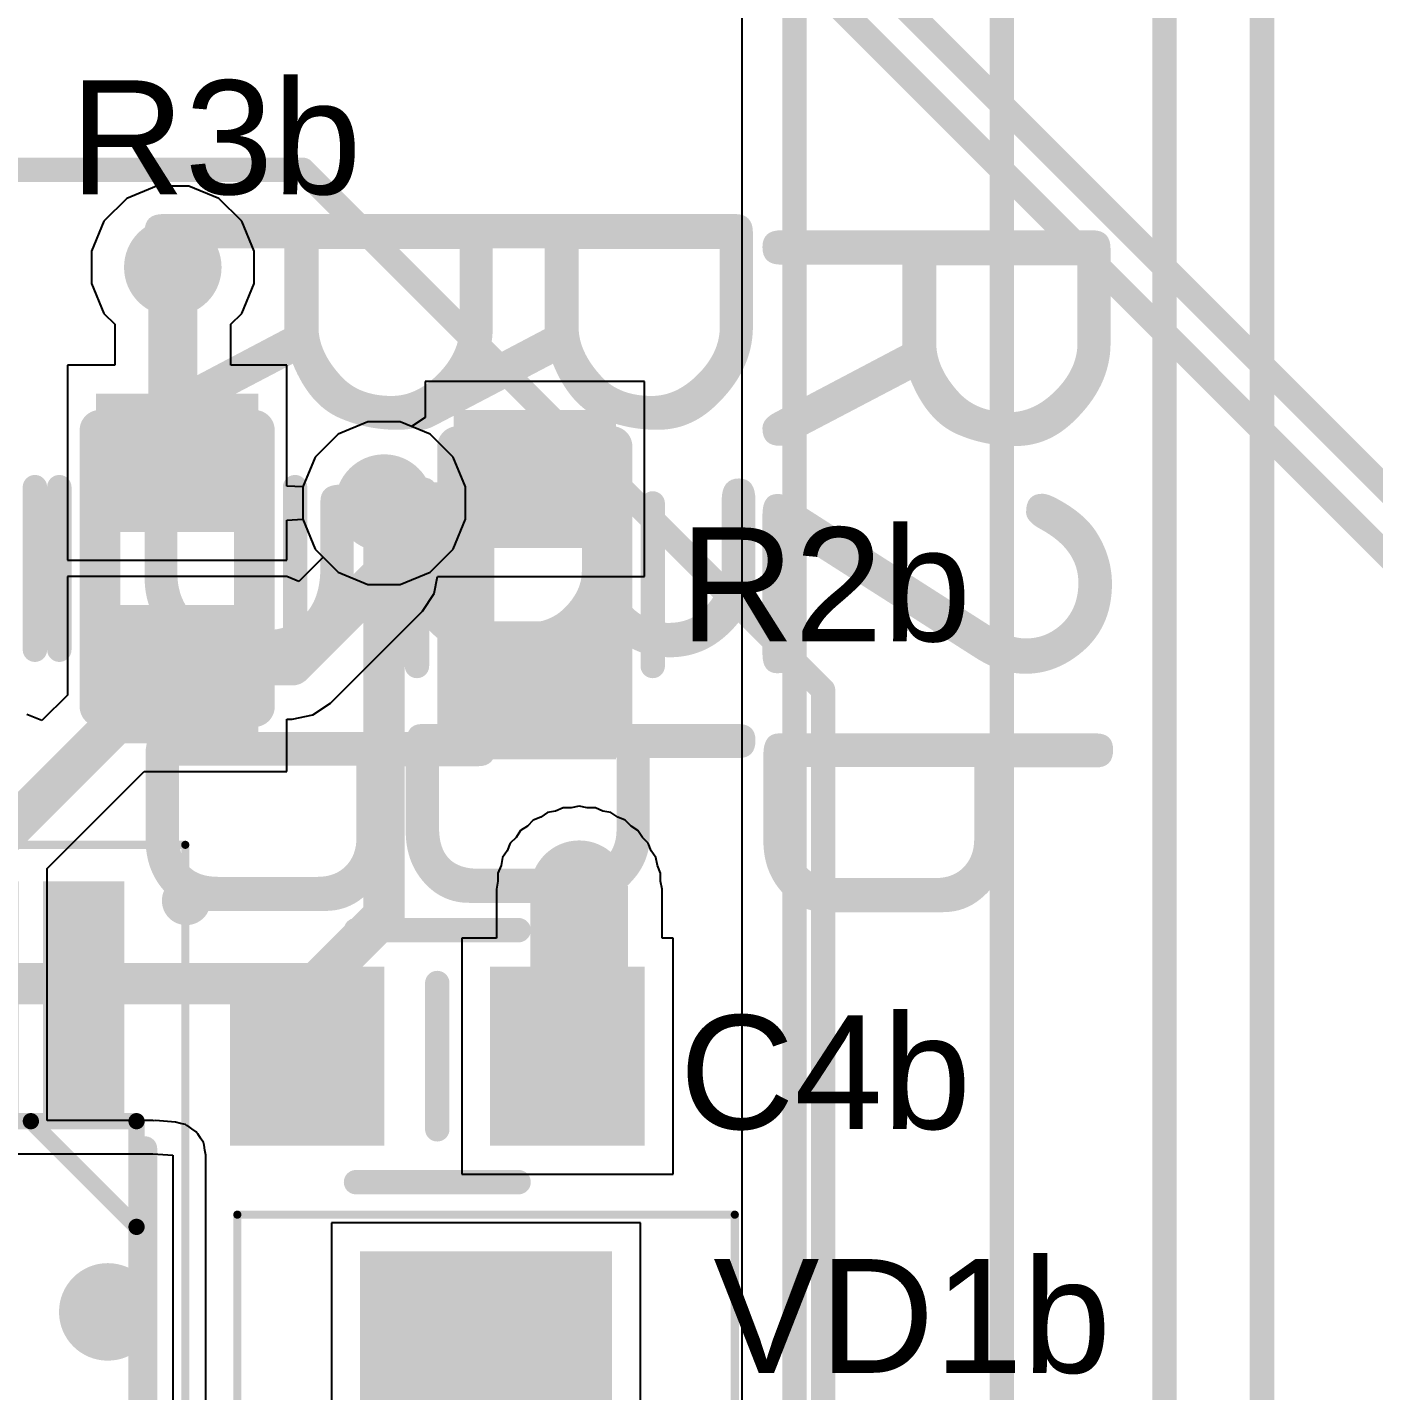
# Model space of a CAD drawing. Header units: inches. Extents: x 0 to 110, y 0 to 95.
# Drawn here: x 54.8 to 63.09, y 54.29 to 62.68 of the extents above; entities that cross this region are included whole.
import ezdxf

# ---------------------------------------------------------------- set-up
doc = ezdxf.new("R2010")
doc.units = ezdxf.units.IN
for name, color, linetype in [('Bottom Layer', 5, 'Continuous'), ('Int1', 16, 'Continuous'), ('Int2', 76, 'Continuous'), ('Mechanical 13', 56, 'Continuous'), ('Panelize Outline', 56, 'Continuous'), ('Top Courtyard', 56, 'Continuous'), ('Top Layer', 1, 'Continuous'), ('Top Overlay', 2, 'Continuous'), ('Top Paste', 8, 'Continuous'), ('Top Solder', 216, 'Continuous'), ('Via Holes', 16, 'Continuous')]:
    doc.layers.add(name, color=color, linetype=linetype)
doc.styles.add('Arial', font='', dxfattribs={"height": 0.2})
doc.styles.add('GOST type B', font='', dxfattribs={"height": 0.2})
doc.styles.get('Arial').set_extended_font_data('Arial')
doc.styles.get('GOST type B').set_extended_font_data('GOST type B')

# ---------------------------------------------------------------- blocks, each defined once
blk = doc.blocks.new('SMA_737')
at = {"layer": 'Top Layer'}
for points in [[(-3.175, 0.75), (-1.055, 0.75), (-1.055, -0.75), (-3.175, -0.75)], [(1.055, 0.75), (3.175, 0.75), (3.175, -0.75), (1.055, -0.75)]]:
    blk.add_hatch(color=1, dxfattribs=at).paths.add_polyline_path(points)
at = {"layer": 'Top Paste'}
for points in [[(-3.175, 0.75), (-1.055, 0.75), (-1.055, -0.75), (-3.175, -0.75)], [(1.055, 0.75), (3.175, 0.75), (3.175, -0.75), (1.055, -0.75)]]:
    blk.add_hatch(color=8, dxfattribs=at).paths.add_polyline_path(points)
at = {"layer": 'Top Solder'}
for points in [[(-3.2, 0.775), (-1.03, 0.775), (-1.03, -0.775), (-3.2, -0.775)], [(1.03, 0.775), (3.2, 0.775), (3.2, -0.775), (1.03, -0.775)]]:
    blk.add_hatch(color=216, dxfattribs=at).paths.add_polyline_path(points)
at = {"layer": 'Mechanical 13'}
for points in [[(-2.165, 1.28, 0.127, 0.127, 0), (2.165, 1.28, 0.127, 0.127, 0)], [(-2.165, 1.28, 0.127, 0.127, 0), (-2.165, -1.28, 0.127, 0.127, 0)], [(2.165, 1.28, 0.127, 0.127, 0), (2.165, -1.28, 0.127, 0.127, 0)], [(-2.165, -1.28, 0.127, 0.127, 0), (2.165, -1.28, 0.127, 0.127, 0)]]:
    blk.add_lwpolyline(points, format="xyseb", dxfattribs=at)
for points in [[(-2.1967, 1.28, 0.0635, 0.0635, 1), (-2.1332, 1.28, 0.0635, 0.0635, 1)], [(-2.1967, 1.28, 0.0635, 0.0635, 1), (-2.1332, 1.28, 0.0635, 0.0635, 1)], [(2.1332, 1.28, 0.0635, 0.0635, 1), (2.1967, 1.28, 0.0635, 0.0635, 1)], [(2.1332, 1.28, 0.0635, 0.0635, 1), (2.1967, 1.28, 0.0635, 0.0635, 1)], [(-2.1967, -1.28, 0.0635, 0.0635, 1), (-2.1332, -1.28, 0.0635, 0.0635, 1)], [(-2.1967, -1.28, 0.0635, 0.0635, 1), (-2.1332, -1.28, 0.0635, 0.0635, 1)], [(2.1332, -1.28, 0.0635, 0.0635, 1), (2.1967, -1.28, 0.0635, 0.0635, 1)], [(2.1332, -1.28, 0.0635, 0.0635, 1), (2.1967, -1.28, 0.0635, 0.0635, 1)]]:
    blk.add_lwpolyline(points, format="xyseb", close=True, dxfattribs=at)
at = {"layer": 'Top Courtyard'}
for points in [[(-3.425, 1.53, 0.05, 0.05, 0), (3.425, 1.53, 0.05, 0.05, 0)], [(-3.425, 1.53, 0.05, 0.05, 0), (-3.425, -1.53, 0.05, 0.05, 0)], [(3.425, 1.53, 0.05, 0.05, 0), (3.425, -1.53, 0.05, 0.05, 0)], [(-3.425, -1.53, 0.05, 0.05, 0), (3.425, -1.53, 0.05, 0.05, 0)]]:
    blk.add_lwpolyline(points, format="xyseb", dxfattribs=at)
for points in [[(-3.4375, 1.53, 0.025, 0.025, 1), (-3.4125, 1.53, 0.025, 0.025, 1)], [(-3.4375, 1.53, 0.025, 0.025, 1), (-3.4125, 1.53, 0.025, 0.025, 1)], [(3.4125, 1.53, 0.025, 0.025, 1), (3.4375, 1.53, 0.025, 0.025, 1)], [(3.4125, 1.53, 0.025, 0.025, 1), (3.4375, 1.53, 0.025, 0.025, 1)], [(-3.4375, -1.53, 0.025, 0.025, 1), (-3.4125, -1.53, 0.025, 0.025, 1)], [(-3.4375, -1.53, 0.025, 0.025, 1), (-3.4125, -1.53, 0.025, 0.025, 1)], [(3.4125, -1.53, 0.025, 0.025, 1), (3.4375, -1.53, 0.025, 0.025, 1)], [(3.4125, -1.53, 0.025, 0.025, 1), (3.4375, -1.53, 0.025, 0.025, 1)]]:
    blk.add_lwpolyline(points, format="xyseb", close=True, dxfattribs=at)
at = {"layer": 'Top Overlay'}
for points in [[(-2.165, 1.28, 0.127, 0.127, 0), (2.165, 1.28, 0.127, 0.127, 0)], [(-2.165, 1.28, 0.127, 0.127, 0), (-2.165, 1.07, 0.127, 0.127, 0)], [(2.165, 1.28, 0.127, 0.127, 0), (2.165, 1.07, 0.127, 0.127, 0)], [(-2.165, -1.07, 0.127, 0.127, 0), (-2.165, -1.28, 0.127, 0.127, 0)], [(2.165, -1.07, 0.127, 0.127, 0), (2.165, -1.28, 0.127, 0.127, 0)], [(-2.165, -1.28, 0.127, 0.127, 0), (2.165, -1.28, 0.127, 0.127, 0)]]:
    blk.add_lwpolyline(points, format="xyseb", dxfattribs=at)
for points in [[(-2.1967, 1.28, 0.0635, 0.0635, 1), (-2.1332, 1.28, 0.0635, 0.0635, 1)], [(-2.1967, 1.28, 0.0635, 0.0635, 1), (-2.1332, 1.28, 0.0635, 0.0635, 1)], [(2.1332, 1.28, 0.0635, 0.0635, 1), (2.1967, 1.28, 0.0635, 0.0635, 1)], [(2.1332, 1.28, 0.0635, 0.0635, 1), (2.1967, 1.28, 0.0635, 0.0635, 1)], [(-2.1967, 1.07, 0.0635, 0.0635, 1), (-2.1332, 1.07, 0.0635, 0.0635, 1)], [(2.1332, 1.07, 0.0635, 0.0635, 1), (2.1967, 1.07, 0.0635, 0.0635, 1)], [(-2.9, -1.25, 0.2, 0.2, 1), (-3.1, -1.25, 0.2, 0.2, 1)], [(-2.1967, -1.07, 0.0635, 0.0635, 1), (-2.1332, -1.07, 0.0635, 0.0635, 1)], [(2.1332, -1.07, 0.0635, 0.0635, 1), (2.1967, -1.07, 0.0635, 0.0635, 1)], [(-3.15, -1.25, 0.1, 0.1, 1), (-3.05, -1.25, 0.1, 0.1, 1)], [(-2.95, -1.25, 0.1, 0.1, 1), (-2.85, -1.25, 0.1, 0.1, 1)], [(-2.1967, -1.28, 0.0635, 0.0635, 1), (-2.1332, -1.28, 0.0635, 0.0635, 1)], [(-2.1967, -1.28, 0.0635, 0.0635, 1), (-2.1332, -1.28, 0.0635, 0.0635, 1)], [(2.1332, -1.28, 0.0635, 0.0635, 1), (2.1967, -1.28, 0.0635, 0.0635, 1)], [(2.1332, -1.28, 0.0635, 0.0635, 1), (2.1967, -1.28, 0.0635, 0.0635, 1)]]:
    blk.add_lwpolyline(points, format="xyseb", close=True, dxfattribs=at)
blk = doc.blocks.new('0603R_743')
at = {"layer": 'Top Layer'}
for points in [[(-1.05, -0.475), (-1.05, 0.475), (-0.25, 0.475), (-0.25, -0.475)], [(0.25, -0.475), (0.25, 0.475), (1.05, 0.475), (1.05, -0.475)]]:
    blk.add_hatch(color=1, dxfattribs=at).paths.add_polyline_path(points)
at = {"layer": 'Top Paste'}
for points in [[(-1.05, -0.475), (-1.05, 0.475), (-0.25, 0.475), (-0.25, -0.475)], [(0.25, -0.475), (0.25, 0.475), (1.05, 0.475), (1.05, -0.475)]]:
    blk.add_hatch(color=8, dxfattribs=at).paths.add_polyline_path(points)
at = {"layer": 'Top Solder'}
for points in [[(-1.075, -0.5), (-1.075, 0.5), (-0.225, 0.5), (-0.225, -0.5)], [(0.225, -0.5), (0.225, 0.5), (1.075, 0.5), (1.075, -0.5)]]:
    blk.add_hatch(color=216, dxfattribs=at).paths.add_polyline_path(points)
at = {"layer": 'Panelize Outline'}
for points in [[(-0.85, -0.475, 0.25, 0.25, 0), (-0.85, 0.475, 0.25, 0.25, 0)], [(0.85, 0.475, 0.25, 0.25, 0), (-0.85, 0.475, 0.25, 0.25, 0)], [(0.85, -0.475, 0.25, 0.25, 0), (0.85, 0.475, 0.25, 0.25, 0)], [(0.85, -0.475, 0.25, 0.25, 0), (-0.85, -0.475, 0.25, 0.25, 0)]]:
    blk.add_lwpolyline(points, format="xyseb", dxfattribs=at)
for points in [[(-0.9125, 0.475, 0.125, 0.125, 1), (-0.7875, 0.475, 0.125, 0.125, 1)], [(-0.9125, 0.475, 0.125, 0.125, 1), (-0.7875, 0.475, 0.125, 0.125, 1)], [(0.7875, 0.475, 0.125, 0.125, 1), (0.9125, 0.475, 0.125, 0.125, 1)], [(0.7875, 0.475, 0.125, 0.125, 1), (0.9125, 0.475, 0.125, 0.125, 1)], [(-0.9125, -0.475, 0.125, 0.125, 1), (-0.7875, -0.475, 0.125, 0.125, 1)], [(-0.9125, -0.475, 0.125, 0.125, 1), (-0.7875, -0.475, 0.125, 0.125, 1)], [(0.7875, -0.475, 0.125, 0.125, 1), (0.9125, -0.475, 0.125, 0.125, 1)], [(0.7875, -0.475, 0.125, 0.125, 1), (0.9125, -0.475, 0.125, 0.125, 1)]]:
    blk.add_lwpolyline(points, format="xyseb", close=True, dxfattribs=at)
at = {"layer": 'Top Overlay'}
for points in [[(0.5, 0.725, 0.15, 0.15, 0), (-0.5, 0.725, 0.15, 0.15, 0)], [(0.5, -0.725, 0.15, 0.15, 0), (-0.5, -0.725, 0.15, 0.15, 0)]]:
    blk.add_lwpolyline(points, format="xyseb", dxfattribs=at)
for points in [[(-0.5375, 0.725, 0.075, 0.075, 1), (-0.4625, 0.725, 0.075, 0.075, 1)], [(0.4625, 0.725, 0.075, 0.075, 1), (0.5375, 0.725, 0.075, 0.075, 1)], [(-0.5375, -0.725, 0.075, 0.075, 1), (-0.4625, -0.725, 0.075, 0.075, 1)], [(0.4625, -0.725, 0.075, 0.075, 1), (0.5375, -0.725, 0.075, 0.075, 1)]]:
    blk.add_lwpolyline(points, format="xyseb", close=True, dxfattribs=at)
at = {"layer": 'Panelize Outline', "style": 'GOST type B'}
blk.add_text('R5b', height=2.15, dxfattribs=at).set_placement((-2.4, 1.4))
blk = doc.blocks.new('0603R_745')
at = {"layer": 'Top Layer'}
for points in [[(-1.05, -0.475), (-1.05, 0.475), (-0.25, 0.475), (-0.25, -0.475)], [(0.25, -0.475), (0.25, 0.475), (1.05, 0.475), (1.05, -0.475)]]:
    blk.add_hatch(color=1, dxfattribs=at).paths.add_polyline_path(points)
at = {"layer": 'Top Paste'}
for points in [[(-1.05, -0.475), (-1.05, 0.475), (-0.25, 0.475), (-0.25, -0.475)], [(0.25, -0.475), (0.25, 0.475), (1.05, 0.475), (1.05, -0.475)]]:
    blk.add_hatch(color=8, dxfattribs=at).paths.add_polyline_path(points)
at = {"layer": 'Top Solder'}
for points in [[(-1.075, -0.5), (-1.075, 0.5), (-0.225, 0.5), (-0.225, -0.5)], [(0.225, -0.5), (0.225, 0.5), (1.075, 0.5), (1.075, -0.5)]]:
    blk.add_hatch(color=216, dxfattribs=at).paths.add_polyline_path(points)
at = {"layer": 'Panelize Outline'}
for points in [[(-0.85, -0.475, 0.25, 0.25, 0), (-0.85, 0.475, 0.25, 0.25, 0)], [(0.85, 0.475, 0.25, 0.25, 0), (-0.85, 0.475, 0.25, 0.25, 0)], [(0.85, -0.475, 0.25, 0.25, 0), (0.85, 0.475, 0.25, 0.25, 0)], [(0.85, -0.475, 0.25, 0.25, 0), (-0.85, -0.475, 0.25, 0.25, 0)]]:
    blk.add_lwpolyline(points, format="xyseb", dxfattribs=at)
for points in [[(-0.9125, 0.475, 0.125, 0.125, 1), (-0.7875, 0.475, 0.125, 0.125, 1)], [(-0.9125, 0.475, 0.125, 0.125, 1), (-0.7875, 0.475, 0.125, 0.125, 1)], [(0.7875, 0.475, 0.125, 0.125, 1), (0.9125, 0.475, 0.125, 0.125, 1)], [(0.7875, 0.475, 0.125, 0.125, 1), (0.9125, 0.475, 0.125, 0.125, 1)], [(-0.9125, -0.475, 0.125, 0.125, 1), (-0.7875, -0.475, 0.125, 0.125, 1)], [(-0.9125, -0.475, 0.125, 0.125, 1), (-0.7875, -0.475, 0.125, 0.125, 1)], [(0.7875, -0.475, 0.125, 0.125, 1), (0.9125, -0.475, 0.125, 0.125, 1)], [(0.7875, -0.475, 0.125, 0.125, 1), (0.9125, -0.475, 0.125, 0.125, 1)]]:
    blk.add_lwpolyline(points, format="xyseb", close=True, dxfattribs=at)
at = {"layer": 'Top Overlay'}
for points in [[(0.5, 0.725, 0.15, 0.15, 0), (-0.5, 0.725, 0.15, 0.15, 0)], [(0.5, -0.725, 0.15, 0.15, 0), (-0.5, -0.725, 0.15, 0.15, 0)]]:
    blk.add_lwpolyline(points, format="xyseb", dxfattribs=at)
for points in [[(-0.5375, 0.725, 0.075, 0.075, 1), (-0.4625, 0.725, 0.075, 0.075, 1)], [(0.4625, 0.725, 0.075, 0.075, 1), (0.5375, 0.725, 0.075, 0.075, 1)], [(-0.5375, -0.725, 0.075, 0.075, 1), (-0.4625, -0.725, 0.075, 0.075, 1)], [(0.4625, -0.725, 0.075, 0.075, 1), (0.5375, -0.725, 0.075, 0.075, 1)]]:
    blk.add_lwpolyline(points, format="xyseb", close=True, dxfattribs=at)
at = {"layer": 'Panelize Outline', "style": 'GOST type B'}
blk.add_text('R3b', height=2.15, dxfattribs=at).set_placement((-2.4, 1.4))
blk = doc.blocks.new('0603R_746')
at = {"layer": 'Top Layer'}
for points in [[(-1.05, -0.475), (-1.05, 0.475), (-0.25, 0.475), (-0.25, -0.475)], [(0.25, -0.475), (0.25, 0.475), (1.05, 0.475), (1.05, -0.475)]]:
    blk.add_hatch(color=1, dxfattribs=at).paths.add_polyline_path(points)
at = {"layer": 'Top Paste'}
for points in [[(-1.05, -0.475), (-1.05, 0.475), (-0.25, 0.475), (-0.25, -0.475)], [(0.25, -0.475), (0.25, 0.475), (1.05, 0.475), (1.05, -0.475)]]:
    blk.add_hatch(color=8, dxfattribs=at).paths.add_polyline_path(points)
at = {"layer": 'Top Solder'}
for points in [[(-1.075, -0.5), (-1.075, 0.5), (-0.225, 0.5), (-0.225, -0.5)], [(0.225, -0.5), (0.225, 0.5), (1.075, 0.5), (1.075, -0.5)]]:
    blk.add_hatch(color=216, dxfattribs=at).paths.add_polyline_path(points)
at = {"layer": 'Panelize Outline'}
for points in [[(-0.85, -0.475, 0.25, 0.25, 0), (-0.85, 0.475, 0.25, 0.25, 0)], [(0.85, 0.475, 0.25, 0.25, 0), (-0.85, 0.475, 0.25, 0.25, 0)], [(0.85, -0.475, 0.25, 0.25, 0), (0.85, 0.475, 0.25, 0.25, 0)], [(0.85, -0.475, 0.25, 0.25, 0), (-0.85, -0.475, 0.25, 0.25, 0)]]:
    blk.add_lwpolyline(points, format="xyseb", dxfattribs=at)
for points in [[(-0.9125, 0.475, 0.125, 0.125, 1), (-0.7875, 0.475, 0.125, 0.125, 1)], [(-0.9125, 0.475, 0.125, 0.125, 1), (-0.7875, 0.475, 0.125, 0.125, 1)], [(0.7875, 0.475, 0.125, 0.125, 1), (0.9125, 0.475, 0.125, 0.125, 1)], [(0.7875, 0.475, 0.125, 0.125, 1), (0.9125, 0.475, 0.125, 0.125, 1)], [(-0.9125, -0.475, 0.125, 0.125, 1), (-0.7875, -0.475, 0.125, 0.125, 1)], [(-0.9125, -0.475, 0.125, 0.125, 1), (-0.7875, -0.475, 0.125, 0.125, 1)], [(0.7875, -0.475, 0.125, 0.125, 1), (0.9125, -0.475, 0.125, 0.125, 1)], [(0.7875, -0.475, 0.125, 0.125, 1), (0.9125, -0.475, 0.125, 0.125, 1)]]:
    blk.add_lwpolyline(points, format="xyseb", close=True, dxfattribs=at)
at = {"layer": 'Top Overlay'}
for points in [[(0.5, 0.725, 0.15, 0.15, 0), (-0.5, 0.725, 0.15, 0.15, 0)], [(0.5, -0.725, 0.15, 0.15, 0), (-0.5, -0.725, 0.15, 0.15, 0)]]:
    blk.add_lwpolyline(points, format="xyseb", dxfattribs=at)
for points in [[(-0.5375, 0.725, 0.075, 0.075, 1), (-0.4625, 0.725, 0.075, 0.075, 1)], [(0.4625, 0.725, 0.075, 0.075, 1), (0.5375, 0.725, 0.075, 0.075, 1)], [(-0.5375, -0.725, 0.075, 0.075, 1), (-0.4625, -0.725, 0.075, 0.075, 1)], [(0.4625, -0.725, 0.075, 0.075, 1), (0.5375, -0.725, 0.075, 0.075, 1)]]:
    blk.add_lwpolyline(points, format="xyseb", close=True, dxfattribs=at)
at = {"layer": 'Panelize Outline', "style": 'GOST type B'}
blk.add_text('R2b', height=2.15, dxfattribs=at).set_placement((-2.4, 1.4))
blk = doc.blocks.new('HTSSOP_20_748')
at = {"layer": 'Top Layer'}
for points in [[(-3.65, 3.15), (-2.2, 3.15), (-2.2, 2.7), (-3.65, 2.7)], [(2.2, 3.15), (3.65, 3.15), (3.65, 2.7), (2.2, 2.7)], [(-3.65, 2.5), (-2.2, 2.5), (-2.2, 2.05), (-3.65, 2.05)], [(2.2, 2.5), (3.65, 2.5), (3.65, 2.05), (2.2, 2.05)], [(-1.575, -2.175), (-1.575, 2.175), (1.575, 2.175), (1.575, -2.175)], [(-3.65, 1.85), (-2.2, 1.85), (-2.2, 1.4), (-3.65, 1.4)], [(2.2, 1.85), (3.65, 1.85), (3.65, 1.4), (2.2, 1.4)], [(-3.65, 1.2), (-2.2, 1.2), (-2.2, 0.75), (-3.65, 0.75)], [(2.2, 1.2), (3.65, 1.2), (3.65, 0.75), (2.2, 0.75)], [(-3.65, 0.55), (-2.2, 0.55), (-2.2, 0.1), (-3.65, 0.1)], [(2.2, 0.55), (3.65, 0.55), (3.65, 0.1), (2.2, 0.1)], [(-3.65, -0.1), (-2.2, -0.1), (-2.2, -0.55), (-3.65, -0.55)], [(2.2, -0.1), (3.65, -0.1), (3.65, -0.55), (2.2, -0.55)], [(-3.65, -0.75), (-2.2, -0.75), (-2.2, -1.2), (-3.65, -1.2)], [(2.2, -0.75), (3.65, -0.75), (3.65, -1.2), (2.2, -1.2)], [(-3.65, -1.4), (-2.2, -1.4), (-2.2, -1.85), (-3.65, -1.85)], [(2.2, -1.4), (3.65, -1.4), (3.65, -1.85), (2.2, -1.85)], [(-3.65, -2.05), (-2.2, -2.05), (-2.2, -2.5), (-3.65, -2.5)], [(2.2, -2.05), (3.65, -2.05), (3.65, -2.5), (2.2, -2.5)], [(-3.65, -2.7), (-2.2, -2.7), (-2.2, -3.15), (-3.65, -3.15)], [(2.2, -2.7), (3.65, -2.7), (3.65, -3.15), (2.2, -3.15)]]:
    blk.add_hatch(color=1, dxfattribs=at).paths.add_polyline_path(points)
at = {"layer": 'Top Paste'}
for points in [[(-3.65, 3.15), (-2.2, 3.15), (-2.2, 2.7), (-3.65, 2.7)], [(2.2, 3.15), (3.65, 3.15), (3.65, 2.7), (2.2, 2.7)], [(-3.65, 2.5), (-2.2, 2.5), (-2.2, 2.05), (-3.65, 2.05)], [(2.2, 2.5), (3.65, 2.5), (3.65, 2.05), (2.2, 2.05)], [(-1.575, -2.175), (-1.575, 2.175), (1.575, 2.175), (1.575, -2.175)], [(-3.65, 1.85), (-2.2, 1.85), (-2.2, 1.4), (-3.65, 1.4)], [(2.2, 1.85), (3.65, 1.85), (3.65, 1.4), (2.2, 1.4)], [(-3.65, 1.2), (-2.2, 1.2), (-2.2, 0.75), (-3.65, 0.75)], [(2.2, 1.2), (3.65, 1.2), (3.65, 0.75), (2.2, 0.75)], [(-3.65, 0.55), (-2.2, 0.55), (-2.2, 0.1), (-3.65, 0.1)], [(2.2, 0.55), (3.65, 0.55), (3.65, 0.1), (2.2, 0.1)], [(-3.65, -0.1), (-2.2, -0.1), (-2.2, -0.55), (-3.65, -0.55)], [(2.2, -0.1), (3.65, -0.1), (3.65, -0.55), (2.2, -0.55)], [(-3.65, -0.75), (-2.2, -0.75), (-2.2, -1.2), (-3.65, -1.2)], [(2.2, -0.75), (3.65, -0.75), (3.65, -1.2), (2.2, -1.2)], [(-3.65, -1.4), (-2.2, -1.4), (-2.2, -1.85), (-3.65, -1.85)], [(2.2, -1.4), (3.65, -1.4), (3.65, -1.85), (2.2, -1.85)], [(-3.65, -2.05), (-2.2, -2.05), (-2.2, -2.5), (-3.65, -2.5)], [(2.2, -2.05), (3.65, -2.05), (3.65, -2.5), (2.2, -2.5)], [(-3.65, -2.7), (-2.2, -2.7), (-2.2, -3.15), (-3.65, -3.15)], [(2.2, -2.7), (3.65, -2.7), (3.65, -3.15), (2.2, -3.15)]]:
    blk.add_hatch(color=8, dxfattribs=at).paths.add_polyline_path(points)
at = {"layer": 'Top Solder'}
for points in [[(-3.675, 3.175), (-2.175, 3.175), (-2.175, 2.675), (-3.675, 2.675)], [(2.175, 3.175), (3.675, 3.175), (3.675, 2.675), (2.175, 2.675)], [(-3.675, 2.525), (-2.175, 2.525), (-2.175, 2.025), (-3.675, 2.025)], [(2.175, 2.525), (3.675, 2.525), (3.675, 2.025), (2.175, 2.025)], [(-1.6, -2.2), (-1.6, 2.2), (1.6, 2.2), (1.6, -2.2)], [(-3.675, 1.875), (-2.175, 1.875), (-2.175, 1.375), (-3.675, 1.375)], [(2.175, 1.875), (3.675, 1.875), (3.675, 1.375), (2.175, 1.375)], [(-3.675, 1.225), (-2.175, 1.225), (-2.175, 0.725), (-3.675, 0.725)], [(2.175, 1.225), (3.675, 1.225), (3.675, 0.725), (2.175, 0.725)], [(-3.675, 0.575), (-2.175, 0.575), (-2.175, 0.075), (-3.675, 0.075)], [(2.175, 0.575), (3.675, 0.575), (3.675, 0.075), (2.175, 0.075)], [(-3.675, -0.075), (-2.175, -0.075), (-2.175, -0.575), (-3.675, -0.575)], [(2.175, -0.075), (3.675, -0.075), (3.675, -0.575), (2.175, -0.575)], [(-3.675, -0.725), (-2.175, -0.725), (-2.175, -1.225), (-3.675, -1.225)], [(2.175, -0.725), (3.675, -0.725), (3.675, -1.225), (2.175, -1.225)], [(-3.675, -1.375), (-2.175, -1.375), (-2.175, -1.875), (-3.675, -1.875)], [(2.175, -1.375), (3.675, -1.375), (3.675, -1.875), (2.175, -1.875)], [(-3.675, -2.025), (-2.175, -2.025), (-2.175, -2.525), (-3.675, -2.525)], [(2.175, -2.025), (3.675, -2.025), (3.675, -2.525), (2.175, -2.525)], [(-3.675, -2.675), (-2.175, -2.675), (-2.175, -3.175), (-3.675, -3.175)], [(2.175, -2.675), (3.675, -2.675), (3.675, -3.175), (2.175, -3.175)]]:
    blk.add_hatch(color=216, dxfattribs=at).paths.add_polyline_path(points)
at = {"layer": 'Mechanical 13'}
for points in [[(2.2, 3.25, 0.1, 0.1, 0), (-2.2, 3.25, 0.1, 0.1, 0)], [(-2.2, -3.25, 0.1, 0.1, 0), (-2.2, 3.25, 0.1, 0.1, 0)], [(-2.2, 2.6, 0.1, 0.1, 0), (-1.55, 3.25, 0.1, 0.1, 0)], [(2.2, -3.25, 0.1, 0.1, 0), (2.2, 3.25, 0.1, 0.1, 0)], [(2.2, -3.25, 0.1, 0.1, 0), (-2.2, -3.25, 0.1, 0.1, 0)]]:
    blk.add_lwpolyline(points, format="xyseb", dxfattribs=at)
for points in [[(-2.225, 3.25, 0.05, 0.05, 1), (-2.175, 3.25, 0.05, 0.05, 1)], [(-2.225, 3.25, 0.05, 0.05, 1), (-2.175, 3.25, 0.05, 0.05, 1)], [(-1.575, 3.25, 0.05, 0.05, 1), (-1.525, 3.25, 0.05, 0.05, 1)], [(2.175, 3.25, 0.05, 0.05, 1), (2.225, 3.25, 0.05, 0.05, 1)], [(2.175, 3.25, 0.05, 0.05, 1), (2.225, 3.25, 0.05, 0.05, 1)], [(-2.225, 2.6, 0.05, 0.05, 1), (-2.175, 2.6, 0.05, 0.05, 1)], [(-2.225, -3.25, 0.05, 0.05, 1), (-2.175, -3.25, 0.05, 0.05, 1)], [(-2.225, -3.25, 0.05, 0.05, 1), (-2.175, -3.25, 0.05, 0.05, 1)], [(2.175, -3.25, 0.05, 0.05, 1), (2.225, -3.25, 0.05, 0.05, 1)], [(2.175, -3.25, 0.05, 0.05, 1), (2.225, -3.25, 0.05, 0.05, 1)]]:
    blk.add_lwpolyline(points, format="xyseb", close=True, dxfattribs=at)
at = {"layer": 'Top Courtyard'}
for points in [[(-3.9, -3.55, 0.05, 0.05, 0), (-3.9, 3.55, 0.05, 0.05, 0)], [(3.9, 3.55, 0.05, 0.05, 0), (-3.9, 3.55, 0.05, 0.05, 0)], [(3.9, -3.55, 0.05, 0.05, 0), (3.9, 3.55, 0.05, 0.05, 0)], [(3.9, -3.55, 0.05, 0.05, 0), (-3.9, -3.55, 0.05, 0.05, 0)]]:
    blk.add_lwpolyline(points, format="xyseb", dxfattribs=at)
for points in [[(-3.9125, 3.55, 0.025, 0.025, 1), (-3.8875, 3.55, 0.025, 0.025, 1)], [(-3.9125, 3.55, 0.025, 0.025, 1), (-3.8875, 3.55, 0.025, 0.025, 1)], [(3.8875, 3.55, 0.025, 0.025, 1), (3.9125, 3.55, 0.025, 0.025, 1)], [(3.8875, 3.55, 0.025, 0.025, 1), (3.9125, 3.55, 0.025, 0.025, 1)], [(-3.9125, -3.55, 0.025, 0.025, 1), (-3.8875, -3.55, 0.025, 0.025, 1)], [(-3.9125, -3.55, 0.025, 0.025, 1), (-3.8875, -3.55, 0.025, 0.025, 1)], [(3.8875, -3.55, 0.025, 0.025, 1), (3.9125, -3.55, 0.025, 0.025, 1)], [(3.8875, -3.55, 0.025, 0.025, 1), (3.9125, -3.55, 0.025, 0.025, 1)]]:
    blk.add_lwpolyline(points, format="xyseb", close=True, dxfattribs=at)
at = {"layer": 'Top Overlay'}
for points in [[(-3.506, 3.556, 0.2, 0.2, 1), (-3.606, 3.556, 0.2, 0.2, 1)], [(-3.656, 3.556, 0.1, 0.1, 1), (-3.556, 3.556, 0.1, 0.1, 1)], [(-3.556, 3.556, 0.1, 0.1, 1), (-3.456, 3.556, 0.1, 0.1, 1)], [(-2.0695, 3.302, 0.075, 0.075, 1), (-1.9945, 3.302, 0.075, 0.075, 1)], [(1.9945, 3.302, 0.075, 0.075, 1), (2.0695, 3.302, 0.075, 0.075, 1)], [(-2.0695, -3.302, 0.075, 0.075, 1), (-1.9945, -3.302, 0.075, 0.075, 1)], [(1.9945, -3.302, 0.075, 0.075, 1), (2.0695, -3.302, 0.075, 0.075, 1)]]:
    blk.add_lwpolyline(points, format="xyseb", close=True, dxfattribs=at)
for points in [[(2.032, 3.302, 0.15, 0.15, 0), (-2.032, 3.302, 0.15, 0.15, 0)], [(2.032, -3.302, 0.15, 0.15, 0), (-2.032, -3.302, 0.15, 0.15, 0)]]:
    blk.add_lwpolyline(points, format="xyseb", dxfattribs=at)
blk = doc.blocks.new('0603C_768')
at = {"layer": 'Top Layer'}
for points in [[(-1.25, -0.525), (-1.25, 0.525), (-0.35, 0.525), (-0.35, -0.525)], [(0.35, -0.525), (0.35, 0.525), (1.25, 0.525), (1.25, -0.525)]]:
    blk.add_hatch(color=1, dxfattribs=at).paths.add_polyline_path(points)
at = {"layer": 'Top Paste'}
for points in [[(-1.25, -0.525), (-1.25, 0.525), (-0.35, 0.525), (-0.35, -0.525)], [(0.35, -0.525), (0.35, 0.525), (1.25, 0.525), (1.25, -0.525)]]:
    blk.add_hatch(color=8, dxfattribs=at).paths.add_polyline_path(points)
at = {"layer": 'Top Solder'}
for points in [[(-1.275, -0.55), (-1.275, 0.55), (-0.325, 0.55), (-0.325, -0.55)], [(0.325, -0.55), (0.325, 0.55), (1.275, 0.55), (1.275, -0.55)]]:
    blk.add_hatch(color=216, dxfattribs=at).paths.add_polyline_path(points)
at = {"layer": 'Top Overlay'}
for points in [[(0.5, 0.775, 0.15, 0.15, 0), (-0.5, 0.775, 0.15, 0.15, 0)], [(0, 0.45, 0.15, 0.15, 0), (0, -0.45, 0.15, 0.15, 0)], [(0.5, -0.775, 0.15, 0.15, 0), (-0.5, -0.775, 0.15, 0.15, 0)]]:
    blk.add_lwpolyline(points, format="xyseb", dxfattribs=at)
for points in [[(-0.5375, 0.775, 0.075, 0.075, 1), (-0.4625, 0.775, 0.075, 0.075, 1)], [(0.4625, 0.775, 0.075, 0.075, 1), (0.5375, 0.775, 0.075, 0.075, 1)], [(-0.0375, 0.45, 0.075, 0.075, 1), (0.0375, 0.45, 0.075, 0.075, 1)], [(-0.0375, -0.45, 0.075, 0.075, 1), (0.0375, -0.45, 0.075, 0.075, 1)], [(-0.5375, -0.775, 0.075, 0.075, 1), (-0.4625, -0.775, 0.075, 0.075, 1)], [(0.4625, -0.775, 0.075, 0.075, 1), (0.5375, -0.775, 0.075, 0.075, 1)]]:
    blk.add_lwpolyline(points, format="xyseb", close=True, dxfattribs=at)

msp = doc.modelspace()

# ---------------------------------------------------------------- hatches: boundary and pattern name
at = {"layer": 'Bottom Layer'}
h = msp.add_hatch(color=5, dxfattribs=at)
edge = h.paths.add_edge_path()
edge.add_arc((55.7, 61.2), 0.3, 0, 360)
h = msp.add_hatch(color=5, dxfattribs=at)
edge = h.paths.add_edge_path()
edge.add_arc((57, 59.75), 0.3, 0, 360)
h = msp.add_hatch(color=5, dxfattribs=at)
edge = h.paths.add_edge_path()
edge.add_arc((58.2, 57.375), 0.3, 0, 360)
h = msp.add_hatch(color=5, dxfattribs=at)
edge = h.paths.add_edge_path()
edge.add_arc((55.3, 54.775), 0.3, 0, 360)
at = {"layer": 'Int1'}
h = msp.add_hatch(color=16, dxfattribs=at)
edge = h.paths.add_edge_path()
edge.add_arc((55.7, 61.2), 0.3, 0, 360)
h = msp.add_hatch(color=16, dxfattribs=at)
edge = h.paths.add_edge_path()
edge.add_arc((57, 59.75), 0.3, 0, 360)
h = msp.add_hatch(color=16, dxfattribs=at)
edge = h.paths.add_edge_path()
edge.add_arc((58.2, 57.375), 0.3, 0, 360)
h = msp.add_hatch(color=16, dxfattribs=at)
edge = h.paths.add_edge_path()
edge.add_arc((55.3, 54.775), 0.3, 0, 360)
at = {"layer": 'Int2'}
h = msp.add_hatch(color=76, dxfattribs=at)
edge = h.paths.add_edge_path()
edge.add_arc((55.7, 61.2), 0.3, 0, 360)
h = msp.add_hatch(color=76, dxfattribs=at)
edge = h.paths.add_edge_path()
edge.add_arc((57, 59.75), 0.3, 0, 360)
h = msp.add_hatch(color=76, dxfattribs=at)
edge = h.paths.add_edge_path()
edge.add_arc((58.2, 57.375), 0.3, 0, 360)
h = msp.add_hatch(color=76, dxfattribs=at)
edge = h.paths.add_edge_path()
edge.add_arc((55.3, 54.775), 0.3, 0, 360)
at = {"layer": 'Top Layer'}
h = msp.add_hatch(color=1, dxfattribs=at)
edge = h.paths.add_edge_path()
edge.add_arc((55.7, 61.2), 0.3, 0, 360)
h = msp.add_hatch(color=1, dxfattribs=at)
edge = h.paths.add_edge_path()
edge.add_arc((57, 59.75), 0.3, 0, 360)
h = msp.add_hatch(color=1, dxfattribs=at)
edge = h.paths.add_edge_path()
edge.add_arc((58.2, 57.375), 0.3, 0, 360)
h = msp.add_hatch(color=1, dxfattribs=at)
edge = h.paths.add_edge_path()
edge.add_arc((55.3, 54.775), 0.3, 0, 360)
at = {"layer": 'Via Holes'}
h = msp.add_hatch(color=7, dxfattribs=at)
edge = h.paths.add_edge_path()
edge.add_arc((55.7, 61.2), 0.15, 0, 360)
h = msp.add_hatch(color=7, dxfattribs=at)
edge = h.paths.add_edge_path()
edge.add_arc((57, 59.75), 0.15, 0, 360)
h = msp.add_hatch(color=7, dxfattribs=at)
edge = h.paths.add_edge_path()
edge.add_arc((58.2, 57.375), 0.15, 0, 360)
h = msp.add_hatch(color=7, dxfattribs=at)
edge = h.paths.add_edge_path()
edge.add_arc((55.3, 54.775), 0.15, 0, 360)

# ---------------------------------------------------------------- linework, layer by layer
at = {"layer": 'Bottom Layer'}
for points in [[(51.8158, 71.1842, 0.15, 0.15, 0), (67.8168, 55.1832, 0.15, 0.15, 0)], [(51.6981, 70.9, 0.15, 0.15, 0), (67.699, 54.899, 0.15, 0.15, 0)], [(43.4, 61.8, 0.15, 0.15, 0), (56.5, 61.8, 0.15, 0.15, 0)], [(56.5, 61.8, 0.15, 0.15, 0), (59.7, 58.6, 0.15, 0.15, 0)], [(57, 57.2119, 0.254, 0.254, 0), (57, 59.75, 0.254, 0.254, 0)], [(59.7, 43.2, 0.15, 0.15, 0), (59.7, 58.6, 0.15, 0.15, 0)], [(56.5821, 56.794, 0.254, 0.254, 0), (57, 57.2119, 0.254, 0.254, 0)], [(52.473, 56.794, 0.254, 0.254, 0), (56.5821, 56.794, 0.254, 0.254, 0)]]:
    msp.add_lwpolyline(points, format="xyseb", dxfattribs=at)
for points in [[(56.4625, 61.8, 0.075, 0.075, 1), (56.5375, 61.8, 0.075, 0.075, 1)], [(56.4625, 61.8, 0.075, 0.075, 1), (56.5375, 61.8, 0.075, 0.075, 1)], [(56.9365, 59.75, 0.127, 0.127, 1), (57.0635, 59.75, 0.127, 0.127, 1)], [(59.6625, 58.6, 0.075, 0.075, 1), (59.7375, 58.6, 0.075, 0.075, 1)], [(59.6625, 58.6, 0.075, 0.075, 1), (59.7375, 58.6, 0.075, 0.075, 1)], [(56.9365, 57.2119, 0.127, 0.127, 1), (57.0635, 57.2119, 0.127, 0.127, 1)], [(56.9365, 57.2119, 0.127, 0.127, 1), (57.0635, 57.2119, 0.127, 0.127, 1)], [(56.5186, 56.794, 0.127, 0.127, 1), (56.6456, 56.794, 0.127, 0.127, 1)], [(56.5186, 56.794, 0.127, 0.127, 1), (56.6456, 56.794, 0.127, 0.127, 1)]]:
    msp.add_lwpolyline(points, format="xyseb", close=True, dxfattribs=at)
at = {"layer": 'Int1'}
for p, q in [((56.9006, 60.25), (56.7168, 60.1739)), ((57.0995, 60.25), (56.9006, 60.25)), ((57.2832, 60.1739), (57.0995, 60.25)), ((56.7168, 60.1739), (56.5761, 60.0332)), ((57.4239, 60.0332), (57.2832, 60.1739)), ((56.5761, 60.0332), (56.5, 59.8495)), ((57.5, 59.8495), (57.4239, 60.0332)), ((56.5, 59.8495), (56.5, 59.6505)), ((57.5, 59.6505), (57.5, 59.8495)), ((56.5, 59.6505), (56.5761, 59.4668)), ((57.4239, 59.4668), (57.5, 59.6505)), ((56.5761, 59.4668), (56.7168, 59.3261)), ((57.2832, 59.3261), (57.4239, 59.4668)), ((56.7168, 59.3261), (56.9006, 59.25)), ((57.0995, 59.25), (57.2832, 59.3261)), ((56.9006, 59.25), (57.0995, 59.25))]:
    msp.add_line(p, q, dxfattribs=at)
at = {"layer": 'Int2'}
for p, q in [((56.9006, 60.25), (56.7168, 60.1739)), ((57.0995, 60.25), (56.9006, 60.25)), ((57.2832, 60.1739), (57.0995, 60.25)), ((56.7168, 60.1739), (56.5761, 60.0332)), ((57.4239, 60.0332), (57.2832, 60.1739)), ((56.5761, 60.0332), (56.5, 59.8495)), ((57.5, 59.8495), (57.4239, 60.0332)), ((56.5, 59.8495), (56.5, 59.6505)), ((57.5, 59.6505), (57.5, 59.8495)), ((56.5, 59.6505), (56.5761, 59.4668)), ((57.4239, 59.4668), (57.5, 59.6505)), ((56.5761, 59.4668), (56.7168, 59.3261)), ((57.2832, 59.3261), (57.4239, 59.4668)), ((56.7168, 59.3261), (56.9006, 59.25)), ((57.0995, 59.25), (57.2832, 59.3261)), ((56.9006, 59.25), (57.0995, 59.25))]:
    msp.add_line(p, q, dxfattribs=at)
at = {"layer": 'Top Layer'}
for p, q in [((59.2, 79.3), (59.2, 45.4519)), ((55.6005, 61.7), (55.4168, 61.6239)), ((55.7995, 61.7), (55.6005, 61.7)), ((55.9832, 61.6239), (55.7995, 61.7)), ((55.4168, 61.6239), (55.2761, 61.4832)), ((56.1239, 61.4832), (55.9832, 61.6239)), ((55.2761, 61.4832), (55.2, 61.2995)), ((56.2, 61.2995), (56.1239, 61.4832)), ((55.2, 61.2995), (55.2, 61.1005)), ((56.2, 61.1005), (56.2, 61.2995)), ((55.2, 61.1005), (55.2761, 60.9168)), ((56.1239, 60.9168), (56.2, 61.1005)), ((55.2761, 60.9168), (55.3431, 60.8497)), ((56.0569, 60.8497), (56.1239, 60.9168)), ((55.3431, 60.8497), (55.3431, 60.598)), ((56.0569, 60.598), (56.0569, 60.8497)), ((55.3431, 60.598), (55.052, 60.598)), ((55.052, 60.598), (55.052, 59.398)), ((56.402, 60.598), (56.0569, 60.598)), ((56.402, 59.8543), (56.402, 60.598)), ((58.602, 60.498), (57.252, 60.498)), ((57.252, 60.498), (57.252, 60.2768)), ((58.602, 59.298), (58.602, 60.498)), ((56.9006, 60.25), (56.7168, 60.1739)), ((57.0995, 60.25), (56.9006, 60.25)), ((57.1689, 60.2213), (57.0995, 60.25)), ((57.252, 60.2768), (57.1689, 60.2213)), ((56.7168, 60.1739), (56.5761, 60.0332)), ((56.5761, 60.0332), (56.5, 59.8495)), ((56.5, 59.8495), (56.402, 59.8543)), ((56.402, 59.6457), (56.5, 59.6505)), ((56.402, 59.398), (56.402, 59.6457)), ((56.5, 59.6505), (56.5761, 59.4668)), ((56.5761, 59.4668), (56.6252, 59.4177)), ((55.052, 59.398), (56.402, 59.398)), ((56.6252, 59.4177), (56.4752, 59.2677)), ((56.402, 59.298), (55.052, 59.298)), ((55.052, 59.298), (55.052, 58.5695)), ((56.4752, 59.2677), (56.402, 59.298)), ((56.402, 59.298), (56.402, 59.298)), ((57.308, 59.1934), (57.3288, 59.298)), ((57.3288, 59.298), (58.602, 59.298)), ((57.2358, 59.0853), (57.308, 59.1934)), ((56.67, 58.5195), (57.2358, 59.0853)), ((55.052, 58.5695), (54.8944, 58.4119)), ((56.5618, 58.4472), (56.67, 58.5195)), ((54.8944, 58.4119), (54.802, 58.4502)), ((56.402, 58.098), (56.402, 58.4218)), ((56.402, 58.4218), (56.4342, 58.4218)), ((56.4342, 58.4218), (56.5618, 58.4472)), ((54.927, 57.5015), (55.5235, 58.098)), ((55.5235, 58.098), (56.402, 58.098)), ((58.1006, 57.875), (58.0542, 57.8558)), ((58.1508, 57.875), (58.1006, 57.875)), ((58.2, 57.8848), (58.1508, 57.875)), ((58.2493, 57.875), (58.2, 57.8848)), ((58.2995, 57.875), (58.2493, 57.875)), ((58.3458, 57.8558), (58.2995, 57.875)), ((57.9168, 57.7989), (57.8813, 57.7634)), ((57.9632, 57.8181), (57.9168, 57.7989)), ((58.0049, 57.846), (57.9632, 57.8181)), ((58.0542, 57.8558), (58.0049, 57.846)), ((58.3951, 57.846), (58.3458, 57.8558)), ((58.4368, 57.8181), (58.3951, 57.846)), ((58.4832, 57.7989), (58.4368, 57.8181)), ((58.5187, 57.7634), (58.4832, 57.7989)), ((57.8395, 57.7355), (57.8116, 57.6937)), ((57.8813, 57.7634), (57.8395, 57.7355)), ((58.5605, 57.7355), (58.5187, 57.7634)), ((58.5884, 57.6937), (58.5605, 57.7355)), ((57.7761, 57.6582), (57.7569, 57.6118)), ((57.8116, 57.6937), (57.7761, 57.6582)), ((58.6239, 57.6582), (58.5884, 57.6937)), ((58.6431, 57.6118), (58.6239, 57.6582)), ((57.729, 57.5701), (57.7192, 57.5208)), ((57.7569, 57.6118), (57.729, 57.5701)), ((58.671, 57.5701), (58.6431, 57.6118)), ((58.6808, 57.5208), (58.671, 57.5701)), ((54.927, 55.9519), (54.927, 57.5015)), ((57.7192, 57.5208), (57.7, 57.4745)), ((57.7, 57.4745), (57.7, 57.4243)), ((58.7, 57.4745), (58.6808, 57.5208)), ((58.7, 57.4243), (58.7, 57.4745)), ((57.7, 57.4243), (57.6902, 57.375)), ((57.6902, 57.375), (57.6902, 57.073)), ((58.7098, 57.375), (58.7, 57.4243)), ((58.7098, 57.073), (58.7098, 57.375)), ((57.6902, 57.073), (57.477, 57.073)), ((57.477, 57.073), (57.477, 55.623)), ((58.777, 57.073), (58.7098, 57.073)), ((58.777, 55.623), (58.777, 57.073)), ((55.577, 55.9519), (54.927, 55.9519)), ((55.5849, 55.9503), (55.577, 55.9519)), ((55.593, 55.9513), (55.5849, 55.9503)), ((55.716, 55.9416), (55.593, 55.9513)), ((55.7467, 55.933), (55.716, 55.9416)), ((55.778, 55.9267), (55.7467, 55.933)), ((55.7848, 55.9223), (55.778, 55.9267)), ((55.7925, 55.9201), (55.7848, 55.9223)), ((55.8176, 55.9003), (55.7925, 55.9201)), ((55.8442, 55.8825), (55.8176, 55.9003)), ((55.8487, 55.8758), (55.8442, 55.8825)), ((55.855, 55.8708), (55.8487, 55.8758)), ((55.8707, 55.843), (55.855, 55.8708)), ((55.8884, 55.8164), (55.8707, 55.843)), ((55.89, 55.8085), (55.8884, 55.8164)), ((55.8939, 55.8014), (55.89, 55.8085)), ((55.8977, 55.7697), (55.8939, 55.8014)), ((52.127, 55.748), (55.577, 55.748)), ((55.577, 55.748), (55.577, 55.748)), ((55.577, 55.748), (55.7, 55.7384)), ((55.7, 55.7384), (55.7, 51.775)), ((55.9039, 55.7384), (55.8977, 55.7697)), ((55.9039, 51.775), (55.9039, 55.7384)), ((57.477, 55.623), (58.777, 55.623)), ((58.577, 55.323), (56.677, 55.323)), ((56.677, 55.323), (56.677, 53.4722)), ((58.577, 52.803), (58.577, 55.323))]:
    msp.add_line(p, q, dxfattribs=at)
for points in [[(59.525, 37.8, 0.15, 0.15, 0), (59.525, 77.425, 0.15, 0.15, 0)], [(60.8, 53.2, 0.15, 0.15, 0), (60.8, 77.3, 0.15, 0.15, 0)], [(61.8, 53.1, 0.15, 0.15, 0), (61.8, 76.8485, 0.15, 0.15, 0)], [(62.4, 52.5, 0.15, 0.15, 0), (62.4, 76.6, 0.15, 0.15, 0)], [(55.7, 60.025, 0.3, 0.3, 0), (55.7, 61.2, 0.3, 0.3, 0)], [(55.7, 60.025, 0.3, 0.3, 0), (55.727, 59.998, 0.3, 0.3, 0)], [(57.702, 59.748, 0.254, 0.254, 0), (57.777, 59.823, 0.254, 0.254, 0)], [(57, 59.75, 0.254, 0.254, 0), (57.7, 59.75, 0.254, 0.254, 0)], [(57, 59.321, 0.254, 0.254, 0), (57, 59.75, 0.254, 0.254, 0)], [(57.7, 59.75, 0.254, 0.254, 0), (57.702, 59.748, 0.254, 0.254, 0)], [(56.929, 59.25, 0.254, 0.254, 0), (57, 59.321, 0.254, 0.254, 0)], [(56.4342, 58.7552, 0.254, 0.254, 0), (56.929, 59.25, 0.254, 0.254, 0)], [(55.727, 58.698, 0.254, 0.254, 0), (55.7842, 58.7552, 0.254, 0.254, 0)], [(55.7842, 58.7552, 0.254, 0.254, 0), (56.4342, 58.7552, 0.254, 0.254, 0)], [(54.546, 57.592, 0.254, 0.254, 0), (55.652, 58.698, 0.254, 0.254, 0)], [(55.652, 58.698, 0.254, 0.254, 0), (55.727, 58.698, 0.254, 0.254, 0)], [(58.2, 56.421, 0.6, 0.6, 0), (58.2, 57.375, 0.6, 0.6, 0)], [(58.127, 56.348, 0.254, 0.254, 0), (58.2, 56.421, 0.254, 0.254, 0)]]:
    msp.add_lwpolyline(points, format="xyseb", dxfattribs=at)
for points in [[(55.625, 61.2, 0.15, 0.15, 1), (55.775, 61.2, 0.15, 0.15, 1)], [(55.625, 60.025, 0.15, 0.15, 1), (55.775, 60.025, 0.15, 0.15, 1)], [(55.625, 60.025, 0.15, 0.15, 1), (55.775, 60.025, 0.15, 0.15, 1)], [(55.652, 59.998, 0.15, 0.15, 1), (55.802, 59.998, 0.15, 0.15, 1)], [(57.7135, 59.823, 0.127, 0.127, 1), (57.8405, 59.823, 0.127, 0.127, 1)], [(56.9365, 59.75, 0.127, 0.127, 1), (57.0635, 59.75, 0.127, 0.127, 1)], [(56.9365, 59.75, 0.127, 0.127, 1), (57.0635, 59.75, 0.127, 0.127, 1)], [(57.6365, 59.75, 0.127, 0.127, 1), (57.7635, 59.75, 0.127, 0.127, 1)], [(57.6365, 59.75, 0.127, 0.127, 1), (57.7635, 59.75, 0.127, 0.127, 1)], [(57.6385, 59.748, 0.127, 0.127, 1), (57.7655, 59.748, 0.127, 0.127, 1)], [(57.6385, 59.748, 0.127, 0.127, 1), (57.7655, 59.748, 0.127, 0.127, 1)], [(56.9365, 59.321, 0.127, 0.127, 1), (57.0635, 59.321, 0.127, 0.127, 1)], [(56.9365, 59.321, 0.127, 0.127, 1), (57.0635, 59.321, 0.127, 0.127, 1)], [(56.8655, 59.25, 0.127, 0.127, 1), (56.9925, 59.25, 0.127, 0.127, 1)], [(56.8655, 59.25, 0.127, 0.127, 1), (56.9925, 59.25, 0.127, 0.127, 1)], [(55.7207, 58.7552, 0.127, 0.127, 1), (55.8477, 58.7552, 0.127, 0.127, 1)], [(55.7207, 58.7552, 0.127, 0.127, 1), (55.8477, 58.7552, 0.127, 0.127, 1)], [(56.3707, 58.7552, 0.127, 0.127, 1), (56.4977, 58.7552, 0.127, 0.127, 1)], [(56.3707, 58.7552, 0.127, 0.127, 1), (56.4977, 58.7552, 0.127, 0.127, 1)], [(55.5885, 58.698, 0.127, 0.127, 1), (55.7155, 58.698, 0.127, 0.127, 1)], [(55.5885, 58.698, 0.127, 0.127, 1), (55.7155, 58.698, 0.127, 0.127, 1)], [(55.6635, 58.698, 0.127, 0.127, 1), (55.7905, 58.698, 0.127, 0.127, 1)], [(55.6635, 58.698, 0.127, 0.127, 1), (55.7905, 58.698, 0.127, 0.127, 1)], [(58.05, 57.375, 0.3, 0.3, 1), (58.35, 57.375, 0.3, 0.3, 1)], [(58.05, 56.421, 0.3, 0.3, 1), (58.35, 56.421, 0.3, 0.3, 1)], [(58.1365, 56.421, 0.127, 0.127, 1), (58.2635, 56.421, 0.127, 0.127, 1)], [(58.0635, 56.348, 0.127, 0.127, 1), (58.1905, 56.348, 0.127, 0.127, 1)]]:
    msp.add_lwpolyline(points, format="xyseb", close=True, dxfattribs=at)

# ---------------------------------------------------------------- block references
for name, p, rotation in [('0603R_743', (54.127, 59.348), 270), ('0603R_745', (55.727, 59.348), 270), ('0603R_746', (57.927, 59.248), 270), ('HTSSOP_20_748', (52.227, 53.748), 270), ('0603C_768', (57.327, 56.348), 180), ('SMA_737', (57.627, 51.948), 90)]:
    msp.add_blockref(name, p, dxfattribs=dict(rotation=rotation))

# ---------------------------------------------------------------- texts
at = {"layer": 'Top Overlay', "style": 'Arial'}
for s, p in [('R3b', (55.067, 61.6501)), ('R2b', (58.817, 58.9001)), ('C4b', (58.817, 55.9001)), ('VD1b', (59.0254, 54.4001))]:
    msp.add_text(s, height=0.7, dxfattribs=at).set_placement(p)

doc.saveas('drawing.dxf')
